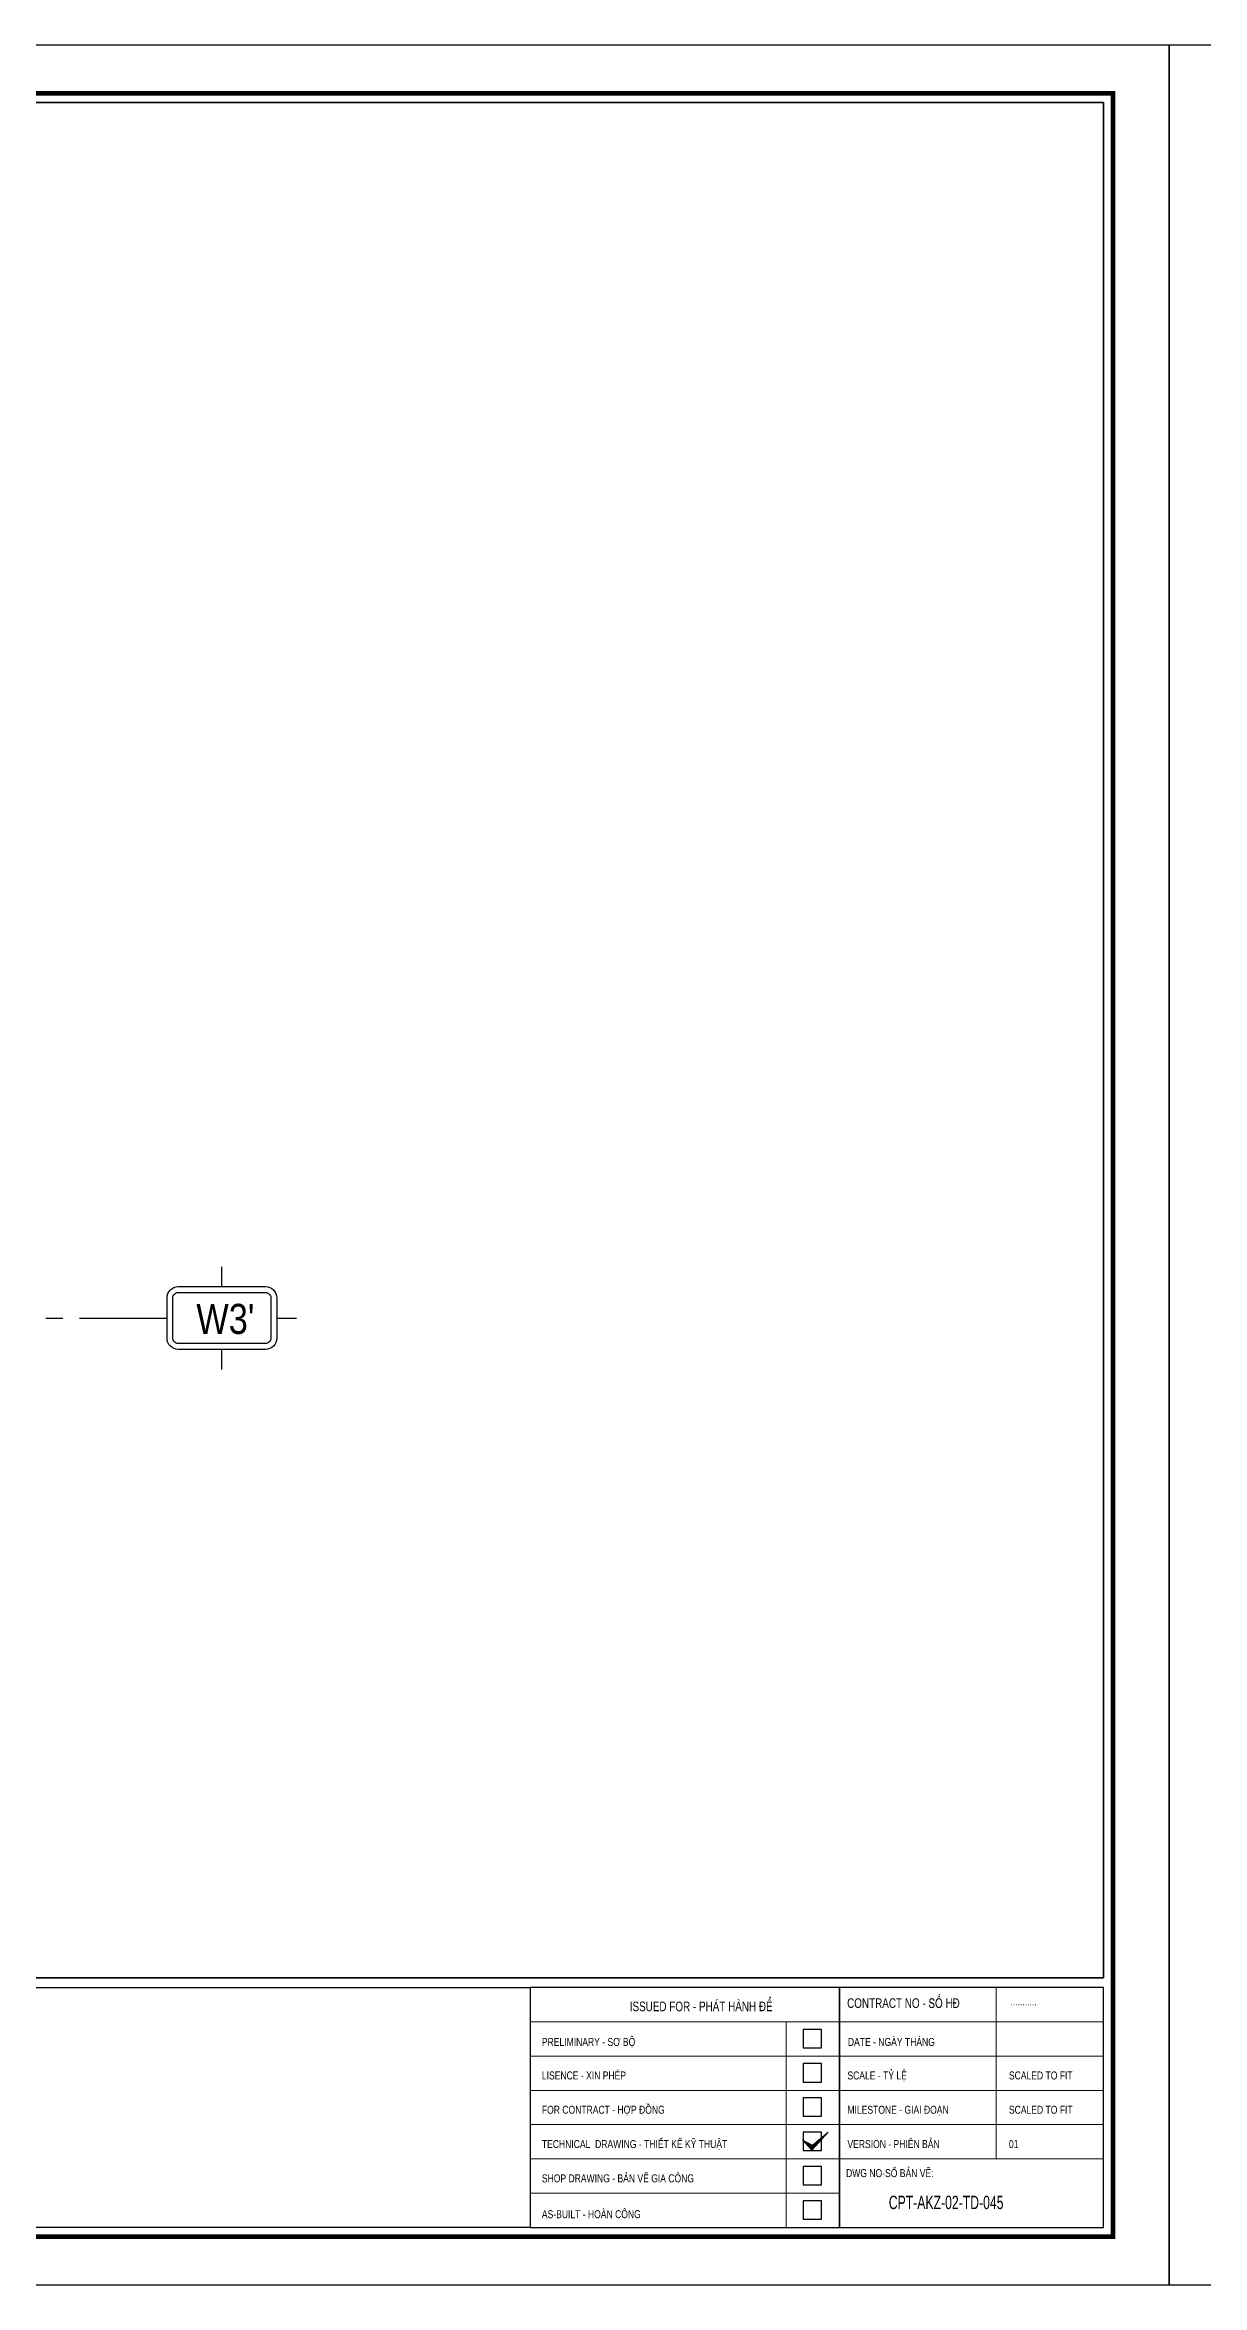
# Model space of a CAD drawing. Header units: inches. Extents: x 315041 to 662841, y -45540 to -35018.
# Drawn here: x 332368.6 to 332585.6, y -38167.8 to -37747.8 of the extents above; entities that cross this region are included whole.
import ezdxf
from ezdxf.enums import TextEntityAlignment as Align

# ---------------------------------------------------------------- set-up
doc = ezdxf.new("R2010")
doc.units = ezdxf.units.IN
doc.header["$MEASUREMENT"] = 0
doc.linetypes.add('CENTER2', pattern=[28.575, 19.05, -3.175, 3.175, -3.175])
for name, color, linetype in [('2', 2, 'Continuous'), ('3', 3, 'Continuous'), ('7', 7, 'Continuous'), ('8', 8, 'Continuous'), ('BAO KHUNG', 31, 'Continuous'), ('Fast RSQ_A2 Frame$0$Khung ten', 4, 'Continuous')]:
    doc.layers.add(name, color=color, linetype=linetype)
doc.layers.add('Cover text', color=7, linetype='Continuous', true_color=0x52370f)
for name, color, linetype, lineweight in [('DETAIL$0$S-Dim', 8, 'Continuous', 20), ('DETAIL$0$S-Hatch', 8, 'Continuous', 13), ('S-Hatch', 8, 'Continuous', 9)]:
    doc.layers.add(name, color=color, linetype=linetype, lineweight=lineweight)
doc.styles.add('hx2', font='VHARIALN.TTF')
doc.styles.get("Standard").update_dxf_attribs({"font": 'VHARIALN.TTF'})
doc.styles.add('style2', font='VHAVANI.TTF')
doc.styles.add('TIEU DE', font='VHARIALN.TTF', dxfattribs={"width": 0.8})

# ---------------------------------------------------------------- blocks, each defined once
blk = doc.blocks.new('DETAIL$0$MARK')
at = {"layer": 'DETAIL$0$S-Hatch', "linetype": 'Continuous'}
h = blk.add_hatch(dxfattribs=at)
h.set_pattern_fill('ANSI31', color=256, scale=50, style=0)
h.paths.add_polyline_path([(1667850, -1156933), (1667909, -1156997), (1668012, -1156885), (1667913, -1156967)])
at = {"layer": 'DETAIL$0$S-Dim', "linetype": 'Continuous'}
blk.add_lwpolyline([(1667850, -1156933), (1667909, -1156997), (1668012, -1156885), (1667913, -1156967), (1667850, -1156933)], dxfattribs=at)
blk = doc.blocks.new('A$C75D82031')
at = {"layer": '2', "color": 157, "linetype": 'Continuous'}
blk.add_lwpolyline([(0, 420), (594, 420), (594, 0), (0, 0)], close=True, dxfattribs=at)
at = {"layer": '7', "color": 147, "linetype": 'Continuous'}
blk.add_lwpolyline([(12.33, 57.61), (581.67, 57.61), (581.67, 409.19), (12.33, 409.19)], close=True, dxfattribs=at)
at = {"layer": 'BAO KHUNG', "color": 167, "linetype": 'Continuous', "const_width": 0.871}
blk.add_lwpolyline([(10.59, 9.07), (583.41, 9.07), (583.41, 410.93), (10.59, 410.93)], close=True, dxfattribs=at)
at = {"layer": 'BAO KHUNG', "color": 7}
for points in [[(211.89, 55.81), (474.14, 55.81), (474.14, 10.81), (211.89, 10.81)], [(474.14, 10.81), (532.16, 10.81), (532.16, 55.81), (474.14, 55.81)], [(532.16, 10.81), (581.67, 10.81), (581.67, 55.81), (532.16, 55.81)]]:
    blk.add_lwpolyline(points, close=True, dxfattribs=at)
at = {"layer": 'Fast RSQ_A2 Frame$0$Khung ten', "color": 7, "ltscale": 1000}
for points in [[(525.34, 44.51), (528.78, 44.51), (528.78, 47.96), (525.34, 47.96)], [(525.34, 38.09), (528.78, 38.09), (528.78, 41.53), (525.34, 41.53)], [(525.34, 31.66), (528.78, 31.66), (528.78, 35.1), (525.34, 35.1)], [(525.34, 25.23), (528.78, 25.23), (528.78, 28.67), (525.34, 28.67)], [(525.34, 18.8), (528.78, 18.8), (528.78, 22.24), (525.34, 22.24)], [(525.34, 12.37), (528.78, 12.37), (528.78, 15.81), (525.34, 15.81)]]:
    blk.add_lwpolyline(points, close=True, dxfattribs=at)
at = {"layer": 'S-Hatch'}
for p, q in [((561.54, 55.81), (561.54, 23.67)), ((474.14, 49.38), (532.16, 49.38)), ((522.13, 10.81), (522.13, 49.38)), ((532.16, 49.38), (581.67, 49.38)), ((474.14, 42.95), (532.16, 42.95)), ((532.16, 42.95), (581.67, 42.95)), ((474.14, 36.52), (532.16, 36.52)), ((532.16, 36.52), (581.67, 36.52)), ((474.14, 30.1), (532.16, 30.1)), ((532.16, 30.1), (581.67, 30.1)), ((474.14, 23.67), (532.16, 23.67)), ((532.16, 23.67), (581.67, 23.67)), ((474.14, 17.24), (532.16, 17.24))]:
    blk.add_line(p, q, dxfattribs=at)
at = {"layer": 'DETAIL$0$S-Dim', "linetype": 'Continuous', "xscale": 0.02999999996973202, "yscale": 0.02999999996973202, "zscale": 0.02999999996973202}
blk.add_blockref('DETAIL$0$MARK', (-49510.32, 34735.23), dxfattribs=at)
at = {"layer": 'BAO KHUNG', "color": 7, "linetype": 'Continuous', "width": 0.9}
blk.add_text('ISSUED FOR - PHÁT HÀNH ĐỂ ', height=1.8, dxfattribs=at).set_placement((506.46, 51.36), align=Align.CENTER)
blk.add_text('CONTRACT NO - Sè H§', height=1.8, dxfattribs=at).set_placement((533.57, 51.98))
at = {"layer": 'BAO KHUNG', "color": 109, "linetype": 'Continuous', "style": 'style2', "width": 0.8}
blk.add_text('...........', height=1.5, dxfattribs=at).set_placement((564.21, 52.44))
at = {"layer": 'Cover text', "linetype": 'Continuous', "style": 'style2', "width": 0.8}
for s, p in [('PRELIMINARY - S¥ Bé', (476.33, 44.85)), ('date - NGµY TH¸NG', (533.72, 44.85)), ('LISENCE - XIN PHÐP', (476.33, 38.57)), ('scale - tû lÖ', (533.63, 38.57)), ('scaled to fit', (563.92, 38.57)), ('FOR CONTRACT - HîP §åNG', (476.33, 32.14)), ('MILESTONE - GIAI §O¹N', (533.63, 32.14)), ('scaled to fit', (563.92, 32.14)), ('TECHNICAL  DRAWING - THIÕT KÕ Kü THUËT', (476.33, 25.71)), ('VERSION - PHI£N B¶N', (533.63, 25.71)), ('01', (563.92, 25.71)), ('SHOP DRAWING - B¶N VÏ GIA C¤NG', (476.33, 19.28)), ('%%u%%udwg no-sè b¶n vÏ:', (533.38, 20.26)), ('AS-BUILT - HOµN C¤NG', (476.33, 12.56))]:
    blk.add_text(s, height=1.5, dxfattribs=at).set_placement(p)
blk = doc.blocks.new('TENTRUC')
at = {"layer": '7'}
for p, q in [((0, 8.27), (0, 10.26)), ((-7.48, 5.13), (-5.48, 5.13)), ((5.48, 5.13), (7.48, 5.13)), ((0, 0), (0, 2))]:
    blk.add_line(p, q, dxfattribs=at)
blk.add_lwpolyline([(-4.36, 8.27), (4.36, 8.27, -0.414214), (5.48, 7.14), (5.48, 3.12, -0.414214), (4.36, 2), (-4.36, 2, -0.414214), (-5.48, 3.12), (-5.48, 7.14, -0.414214)], format="xyb", close=True, dxfattribs=at)
at = {"layer": '8', "ltscale": 15}
blk.add_lwpolyline([(-4.36, 7.68), (4.36, 7.68, -0.414214), (4.9, 7.14), (4.9, 3.12, -0.414214), (4.36, 2.58), (-4.36, 2.58, -0.414214), (-4.9, 3.12), (-4.9, 7.14, -0.414214)], format="xyb", close=True, dxfattribs=at)
at = {"layer": '3', "style": 'hx2'}
blk.add_attdef('TR', text='', height=2.9, dxfattribs=at).set_placement((-0.16, 3.83), align=Align.CENTER)

msp = doc.modelspace()

# ---------------------------------------------------------------- linework, layer by layer
at = {"color": 8, "linetype": 'CENTER2'}
msp.add_line((332260.7907, -37986.5067), (332387.7416, -37986.5067), dxfattribs=at)
at = {"color": 8}
msp.add_lwpolyline([(331997.7734, -37758.6315), (332567.1113, -37758.6315), (332567.1113, -38110.2113), (331997.7734, -38110.2113)], close=True, dxfattribs=at)

# ---------------------------------------------------------------- block references
at = {"color": 1}
for p in [(331985.4423, -38167.8214), (332579.4423, -38167.8214)]:
    msp.add_blockref('A$C75D82031', p, dxfattribs=at)
at = {"layer": '3'}
ref = msp.add_blockref('TENTRUC', (332401.7632, -37996.13), dxfattribs=dict(at, xscale=1.875, yscale=1.875, zscale=1.875))
ref.add_attrib('TR', "w3'", dxfattribs={"layer": '0', "height": 5.625, "style": 'hx2'}).set_placement((332402.4204, -37989.4868), align=Align.CENTER)

# ---------------------------------------------------------------- texts
at = {"color": 3, "ltscale": 0.5, "style": 'TIEU DE', "width": 0.8}
msp.add_attdef('CPT-AKZ-02-TD-045', text='KC-01', height=2.5, dxfattribs=at).set_placement((332537.5855, -38152.3064), align=Align.MIDDLE_CENTER)

doc.saveas('drawing.dxf')
